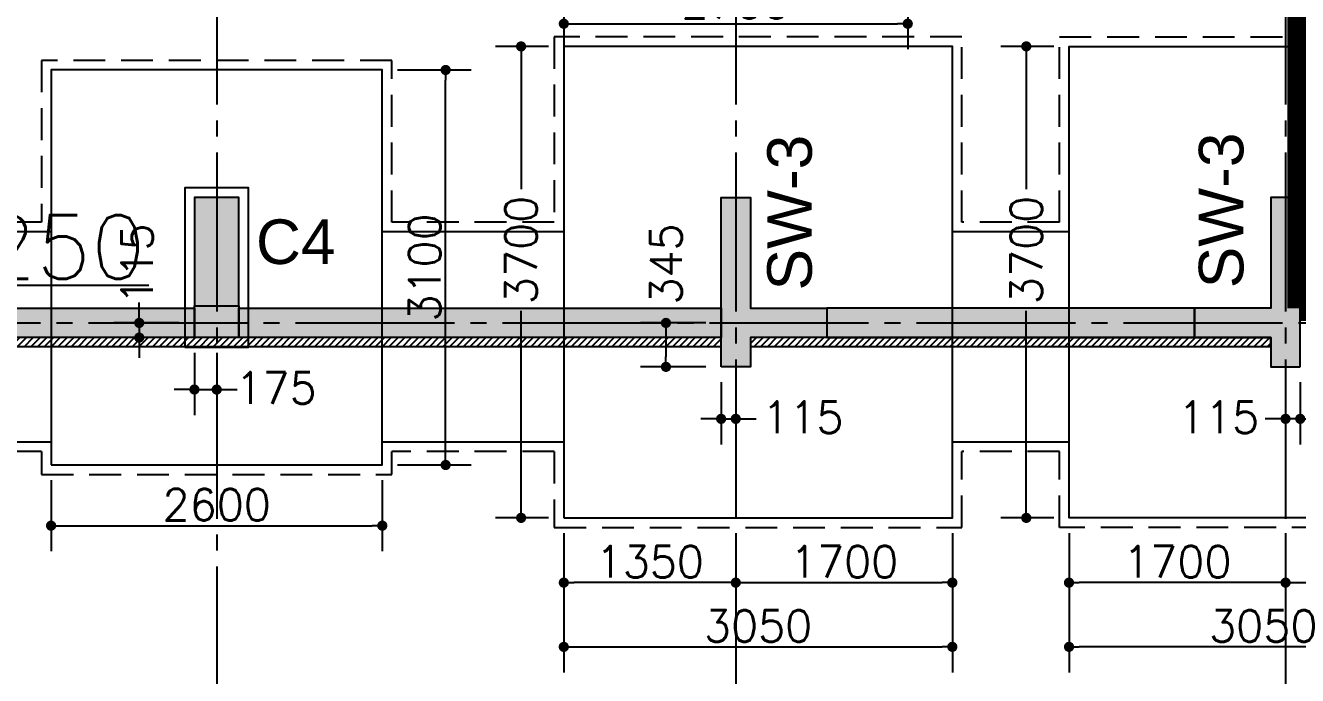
# Model space of a CAD drawing. Extents: x -200722 to 834823, y -494970 to 88783.
# Drawn here: x 284150 to 294137, y 22387 to 27489 of the extents above; entities that cross this region are included whole.
import ezdxf

# ---------------------------------------------------------------- set-up
doc = ezdxf.new("R2010")
doc.units = 0
doc.header["$LTSCALE"] = 100
doc.header["$MEASUREMENT"] = 0
doc.header["$PDMODE"] = 34
for name, pattern in [('ACAD_ISO04W100', [30, 24, -3, 0, -3]), ('CL', [3.25, 2.5, -0.25, 0.25, -0.25]), ('HIDDEN', [0.375, 0.25, -0.125])]:
    doc.linetypes.add(name, pattern=pattern)
doc.layers.get('0').update_dxf_attribs({"linetype": 'CONTINUOUS'})
doc.layers.get('DEFPOINTS').update_dxf_attribs({"linetype": 'CONTINUOUS'})
for name, color, linetype in [('A-Grid', 5, 'ACAD_ISO04W100'), ('BEAM', 4, 'CONTINUOUS'), ('COL. SHED. STEEL.', 6, 'CONTINUOUS'), ('COL_H', 235, 'CONTINUOUS'), ('DIM', 3, 'CONTINUOUS'), ('F_EXEC', 3, 'HIDDEN'), ('F_FTG1', 11, 'CONTINUOUS'), ('RCCWALL', 6, 'CONTINUOUS'), ('TEXT', 2, 'CONTINUOUS')]:
    doc.layers.add(name, color=color, linetype=linetype)
doc.layers.add('HATCH', color=252, linetype='CONTINUOUS', lineweight=30)
doc.styles.add('AR', font='arial.ttf')
doc.styles.add('ROMANS', font='romans.shx')
doc.styles.get("Standard").update_dxf_attribs({"font": 'simplex.shx'})
doc.dimstyles.new('01 S.K', dxfattribs={"dimtxt": 230, "dimasz": 100, "dimexe": 200, "dimexo": 100, "dimgap": 50, "dimtad": 1, "dimdec": 0, "dimzin": 0, "dimdsep": 46, "dimtxsty": 'Standard', "dimblk": 'DOT', "dimcen": 0.09, "dimclrd": 4, "dimclre": 4, "dimclrt": 4, "dimadec": 0, "dimazin": 0, "dimtfac": 1, "dimtdec": 0, "dimtofl": 0, "dimtmove": 0, "dimatfit": 3, "dimfxl": 2, "dimtolj": 1, "dimtzin": 0, "dimarcsym": 1})
doc.dimstyles.new('STANDARD$0', dxfattribs={"dimtxt": 2.5, "dimasz": 2.5, "dimexe": 2, "dimexo": 0.7, "dimgap": 0.9, "dimtad": 1, "dimdec": 0, "dimdsep": 46, "dimtxsty": 'ROMANS', "dimcen": 0.09, "dimclrd": 4, "dimclre": 4, "dimclrt": 3, "dimadec": 0, "dimazin": 0, "dimtfac": 1, "dimtdec": 0, "dimtmove": 0, "dimatfit": 3, "dimfxl": 1, "dimtolj": 1, "dimtzin": 0, "dimarcsym": 0})

# ---------------------------------------------------------------- blocks, each defined once
blk = doc.blocks.new('DOT')
at = {"color": 0, "linetype": 'ByBlock'}
blk.add_line((-0.5, 0), (-1, 0), dxfattribs=at)
at = {"color": 0, "linetype": 'ByBlock', "const_width": 0.5}
blk.add_lwpolyline([(-0.25, 0, 1), (0.25, 0, 1)], format="xyb", close=True, dxfattribs=at)
blk = doc.blocks.new('*D584')
at = {"layer": 'BEAM', "color": 0, "lineweight": -2, "transparency": 16777216}
for p, q in [((288376.6, 27879.4), (288376.6, 27302.3)), ((291076.6, 27879.4), (291076.6, 27302.3)), ((288456.6, 27502.3), (290996.6, 27502.3))]:
    blk.add_line(p, q, dxfattribs=at)
at = {"layer": 'DEFPOINTS', "color": 0, "lineweight": -3, "transparency": 16777216}
for p in [(288376.6, 27999.4, 7446.6), (291076.6, 27999.4, 7446.6), (291076.6, 27502.3)]:
    blk.add_point(p, dxfattribs=at)
at = {"layer": 'BEAM', "color": 0, "lineweight": -2, "transparency": 16777216, "xscale": 80, "yscale": 80, "zscale": 80, "rotation": 180}
blk.add_blockref('DOT', (288376.6, 27502.3), dxfattribs=at)
at = {"layer": 'BEAM', "color": 0, "lineweight": -2, "transparency": 16777216, "xscale": 80, "yscale": 80, "zscale": 80}
blk.add_blockref('DOT', (291076.6, 27502.3), dxfattribs=at)
at = {"layer": 'BEAM', "color": 0, "transparency": 16777216, "insert": (289726.6, 27666.3), "char_height": 248, "attachment_point": 5}
blk.add_mtext('\\A1;2700', dxfattribs=at)
blk = doc.blocks.new('_DOT')
at = {"color": 0, "linetype": 'ByBlock'}
blk.add_line((-0.5, 0), (-1, 0), dxfattribs=at)
at = {"color": 0, "linetype": 'ByBlock', "const_width": 0.5}
blk.add_lwpolyline([(-0.25, 0, 1), (0.25, 0, 1)], format="xyb", close=True, dxfattribs=at)
blk = doc.blocks.new('*D633')
at = {"layer": 'BEAM', "color": 0, "lineweight": -2, "transparency": 16777216}
for p, q in [((288376.6, 23504.4), (288376.6, 22916.1)), ((289726.6, 23504.4), (289726.6, 22916.1)), ((289646.6, 23116.1), (288456.6, 23116.1))]:
    blk.add_line(p, q, dxfattribs=at)
at = {"layer": 'DEFPOINTS', "color": 0, "lineweight": -3, "transparency": 16777216}
for p in [(288376.6, 23624.4, 7446.6), (289726.6, 23624.4, 7446.6), (288376.6, 23116.1)]:
    blk.add_point(p, dxfattribs=at)
at = {"layer": 'BEAM', "color": 0, "lineweight": -2, "transparency": 16777216, "xscale": 80, "yscale": 80, "zscale": 80, "rotation": 180}
blk.add_blockref('DOT', (288376.6, 23116.1), dxfattribs=at)
at = {"layer": 'BEAM', "color": 0, "lineweight": -2, "transparency": 16777216, "xscale": 80, "yscale": 80, "zscale": 80}
blk.add_blockref('DOT', (289726.6, 23116.1), dxfattribs=at)
at = {"layer": 'BEAM', "color": 0, "transparency": 16777216, "insert": (289051.6, 23280.1), "char_height": 248, "attachment_point": 5}
blk.add_mtext('\\A1;1350', dxfattribs=at)
blk = doc.blocks.new('*D618')
at = {"layer": 'BEAM', "color": 0, "lineweight": -2, "transparency": 16777216}
for p, q in [((289726.6, 23504.4), (289726.6, 22916.1)), ((291426.6, 23504.4), (291426.6, 22916.1)), ((289806.6, 23116.1), (291346.6, 23116.1))]:
    blk.add_line(p, q, dxfattribs=at)
at = {"layer": 'DEFPOINTS', "color": 0, "lineweight": -3, "transparency": 16777216}
for p in [(289726.6, 23624.4, 7446.6), (291426.6, 23624.4, 7446.6), (291426.6, 23116.1)]:
    blk.add_point(p, dxfattribs=at)
at = {"layer": 'BEAM', "color": 0, "lineweight": -2, "transparency": 16777216, "xscale": 80, "yscale": 80, "zscale": 80, "rotation": 180}
blk.add_blockref('DOT', (289726.6, 23116.1), dxfattribs=at)
at = {"layer": 'BEAM', "color": 0, "lineweight": -2, "transparency": 16777216, "xscale": 80, "yscale": 80, "zscale": 80}
blk.add_blockref('DOT', (291426.6, 23116.1), dxfattribs=at)
at = {"layer": 'BEAM', "color": 0, "transparency": 16777216, "insert": (290576.6, 23280.1), "char_height": 248, "attachment_point": 5}
blk.add_mtext('\\A1;1700', dxfattribs=at)
blk = doc.blocks.new('*D619')
at = {"layer": 'BEAM', "color": 0, "lineweight": -2, "transparency": 16777216}
for p, q in [((288376.6, 23504.4), (288376.6, 22412.1)), ((291426.6, 23504.4), (291426.6, 22412.1)), ((288456.6, 22612.1), (291346.6, 22612.1))]:
    blk.add_line(p, q, dxfattribs=at)
at = {"layer": 'DEFPOINTS', "color": 0, "lineweight": -3, "transparency": 16777216}
for p in [(288376.6, 23624.4, 7446.6), (291426.6, 23624.4, 7446.6), (291426.6, 22612.1)]:
    blk.add_point(p, dxfattribs=at)
at = {"layer": 'BEAM', "color": 0, "lineweight": -2, "transparency": 16777216, "xscale": 80, "yscale": 80, "zscale": 80, "rotation": 180}
blk.add_blockref('DOT', (288376.6, 22612.1), dxfattribs=at)
at = {"layer": 'BEAM', "color": 0, "lineweight": -2, "transparency": 16777216, "xscale": 80, "yscale": 80, "zscale": 80}
blk.add_blockref('DOT', (291426.6, 22612.1), dxfattribs=at)
at = {"layer": 'BEAM', "color": 0, "transparency": 16777216, "insert": (289901.6, 22776.1), "char_height": 248, "attachment_point": 5}
blk.add_mtext('\\A1;3050', dxfattribs=at)
blk = doc.blocks.new('*D620')
at = {"layer": 'BEAM', "color": 0, "lineweight": -2, "transparency": 16777216}
for p, q in [((288256.6, 27324.4), (287841.2, 27324.4)), ((288041.2, 27244.4), (288041.2, 26204)), ((288041.2, 23704.4), (288041.2, 25250.1)), ((288256.6, 23624.4), (287841.2, 23624.4))]:
    blk.add_line(p, q, dxfattribs=at)
at = {"layer": 'DEFPOINTS', "color": 0, "lineweight": -3, "transparency": 16777216}
for p in [(288041.2, 27324.4), (288376.6, 27324.4), (288376.6, 23624.4, 7446.6)]:
    blk.add_point(p, dxfattribs=at)
at = {"layer": 'BEAM', "color": 0, "lineweight": -2, "transparency": 16777216, "xscale": 80, "yscale": 80, "zscale": 80}
for p, rotation in [((288041.2, 27324.4), 90), ((288041.2, 23624.4), 270)]:
    blk.add_blockref('DOT', p, dxfattribs=dict(at, rotation=rotation))
at = {"layer": 'BEAM', "color": 0, "transparency": 16777216, "insert": (288041.2, 25727.1), "char_height": 248, "attachment_point": 5, "rotation": 90}
blk.add_mtext('\\A1;3700', dxfattribs=at)
blk = doc.blocks.new('*D621')
at = {"layer": 'BEAM', "color": 0, "lineweight": -2, "transparency": 16777216}
for p, q in [((292342.6, 23504.4), (292342.6, 22916.1)), ((294042.6, 23504.4), (294042.6, 22916.1)), ((293962.6, 23116.1), (292422.6, 23116.1))]:
    blk.add_line(p, q, dxfattribs=at)
at = {"layer": 'DEFPOINTS', "color": 0, "lineweight": -3, "transparency": 16777216}
for p in [(292342.6, 23624.4, 7446.6), (294042.6, 23624.4, 7446.6), (292342.6, 23116.1)]:
    blk.add_point(p, dxfattribs=at)
at = {"layer": 'BEAM', "color": 0, "lineweight": -2, "transparency": 16777216, "xscale": 80, "yscale": 80, "zscale": 80, "rotation": 180}
blk.add_blockref('DOT', (292342.6, 23116.1), dxfattribs=at)
at = {"layer": 'BEAM', "color": 0, "lineweight": -2, "transparency": 16777216, "xscale": 80, "yscale": 80, "zscale": 80}
blk.add_blockref('DOT', (294042.6, 23116.1), dxfattribs=at)
at = {"layer": 'BEAM', "color": 0, "transparency": 16777216, "insert": (293192.6, 23280.1), "char_height": 248, "attachment_point": 5}
blk.add_mtext('\\A1;1700', dxfattribs=at)
blk = doc.blocks.new('*D622')
at = {"layer": 'BEAM', "color": 0, "lineweight": -2, "transparency": 16777216}
for p, q in [((294042.6, 23504.4), (294042.6, 22916.1)), ((295392.6, 23504.4), (295392.6, 22916.1)), ((294122.6, 23116.1), (295312.6, 23116.1))]:
    blk.add_line(p, q, dxfattribs=at)
at = {"layer": 'DEFPOINTS', "color": 0, "lineweight": -3, "transparency": 16777216}
for p in [(294042.6, 23624.4, 7446.6), (295392.6, 23624.4, 7446.6), (295392.6, 23116.1)]:
    blk.add_point(p, dxfattribs=at)
at = {"layer": 'BEAM', "color": 0, "lineweight": -2, "transparency": 16777216, "xscale": 80, "yscale": 80, "zscale": 80, "rotation": 180}
blk.add_blockref('DOT', (294042.6, 23116.1), dxfattribs=at)
at = {"layer": 'BEAM', "color": 0, "lineweight": -2, "transparency": 16777216, "xscale": 80, "yscale": 80, "zscale": 80}
blk.add_blockref('DOT', (295392.6, 23116.1), dxfattribs=at)
at = {"layer": 'BEAM', "color": 0, "transparency": 16777216, "insert": (294717.6, 23280.1), "char_height": 248, "attachment_point": 5}
blk.add_mtext('\\A1;1350', dxfattribs=at)
blk = doc.blocks.new('*D623')
at = {"layer": 'BEAM', "color": 0, "lineweight": -2, "transparency": 16777216}
for p, q in [((292342.6, 23504.4), (292342.6, 22412.1)), ((295392.6, 23504.4), (295392.6, 22412.1)), ((295312.6, 22612.1), (292422.6, 22612.1))]:
    blk.add_line(p, q, dxfattribs=at)
at = {"layer": 'DEFPOINTS', "color": 0, "lineweight": -3, "transparency": 16777216}
for p in [(292342.6, 23624.4, 7446.6), (295392.6, 23624.4, 7446.6), (292342.6, 22612.1)]:
    blk.add_point(p, dxfattribs=at)
at = {"layer": 'BEAM', "color": 0, "lineweight": -2, "transparency": 16777216, "xscale": 80, "yscale": 80, "zscale": 80, "rotation": 180}
blk.add_blockref('DOT', (292342.6, 22612.1), dxfattribs=at)
at = {"layer": 'BEAM', "color": 0, "lineweight": -2, "transparency": 16777216, "xscale": 80, "yscale": 80, "zscale": 80}
blk.add_blockref('DOT', (295392.6, 22612.1), dxfattribs=at)
at = {"layer": 'BEAM', "color": 0, "transparency": 16777216, "insert": (293867.6, 22776.1), "char_height": 248, "attachment_point": 5}
blk.add_mtext('\\A1;3050', dxfattribs=at)
blk = doc.blocks.new('*D624')
at = {"layer": 'BEAM', "color": 0, "lineweight": -2, "transparency": 16777216}
for p, q in [((292222.6, 27324.4), (291807.2, 27324.4)), ((292007.2, 27244.4), (292007.2, 26204)), ((292007.2, 23704.4), (292007.2, 25250.1)), ((292222.6, 23624.4), (291807.2, 23624.4))]:
    blk.add_line(p, q, dxfattribs=at)
at = {"layer": 'DEFPOINTS', "color": 0, "lineweight": -3, "transparency": 16777216}
for p in [(292007.2, 27324.4), (292342.6, 27324.4), (292342.6, 23624.4, 7446.6)]:
    blk.add_point(p, dxfattribs=at)
at = {"layer": 'BEAM', "color": 0, "lineweight": -2, "transparency": 16777216, "xscale": 80, "yscale": 80, "zscale": 80}
for p, rotation in [((292007.2, 27324.4), 90), ((292007.2, 23624.4), 270)]:
    blk.add_blockref('DOT', p, dxfattribs=dict(at, rotation=rotation))
at = {"layer": 'BEAM', "color": 0, "transparency": 16777216, "insert": (292007.2, 25727.1), "char_height": 248, "attachment_point": 5, "rotation": 90}
blk.add_mtext('\\A1;3700', dxfattribs=at)
blk = doc.blocks.new('*D670')
at = {"layer": 'BEAM', "color": 0, "lineweight": -2, "transparency": 16777216}
for p, q in [((284351.6, 23919.4), (284351.6, 23363.2)), ((286951.6, 23919.4), (286951.6, 23363.2)), ((284431.6, 23563.2), (286871.6, 23563.2))]:
    blk.add_line(p, q, dxfattribs=at)
at = {"layer": 'DEFPOINTS', "color": 0, "lineweight": -3, "transparency": 16777216}
for p in [(284351.6, 24039.4, 7446.6), (286951.6, 24039.4, 7446.6), (286951.6, 23563.2)]:
    blk.add_point(p, dxfattribs=at)
at = {"layer": 'BEAM', "color": 0, "lineweight": -2, "transparency": 16777216, "xscale": 80, "yscale": 80, "zscale": 80, "rotation": 180}
blk.add_blockref('DOT', (284351.6, 23563.2), dxfattribs=at)
at = {"layer": 'BEAM', "color": 0, "lineweight": -2, "transparency": 16777216, "xscale": 80, "yscale": 80, "zscale": 80}
blk.add_blockref('DOT', (286951.6, 23563.2), dxfattribs=at)
at = {"layer": 'BEAM', "color": 0, "transparency": 16777216, "insert": (285651.6, 23727.2), "char_height": 248, "attachment_point": 5}
blk.add_mtext('\\A1;2600', dxfattribs=at)
blk = doc.blocks.new('*D671')
at = {"layer": 'BEAM', "color": 0, "lineweight": -2, "transparency": 16777216}
for p, q in [((287071.6, 27139.4), (287648.8, 27139.4)), ((287448.8, 24119.4), (287448.8, 27059.4)), ((287071.6, 24039.4), (287648.8, 24039.4))]:
    blk.add_line(p, q, dxfattribs=at)
at = {"layer": 'DEFPOINTS', "color": 0, "lineweight": -3, "transparency": 16777216}
for p in [(286951.6, 27139.4, 7446.6), (287448.8, 27139.4), (286951.6, 24039.4, 7446.6)]:
    blk.add_point(p, dxfattribs=at)
at = {"layer": 'BEAM', "color": 0, "lineweight": -2, "transparency": 16777216, "xscale": 80, "yscale": 80, "zscale": 80}
for p, rotation in [((287448.8, 27139.4), 90), ((287448.8, 24039.4), 270)]:
    blk.add_blockref('DOT', p, dxfattribs=dict(at, rotation=rotation))
at = {"layer": 'BEAM', "color": 0, "transparency": 16777216, "insert": (287284.8, 25589.4), "char_height": 248, "attachment_point": 5, "rotation": 90}
blk.add_mtext('\\A1;3100', dxfattribs=at)
blk = doc.blocks.new('*D672')
at = {"layer": 'BEAM', "color": 0, "lineweight": -2, "transparency": 16777216}
for p, q in [((285043.6, 25234.4), (285043.6, 25314.4)), ((285356.6, 25154.4), (284843.6, 25154.4)), ((285043.6, 25154.4), (285043.6, 25039.4)), ((285356.6, 25039.4), (284843.6, 25039.4)), ((285043.6, 24959.4), (285043.6, 24879.4))]:
    blk.add_line(p, q, dxfattribs=at)
at = {"layer": 'DEFPOINTS', "color": 0, "lineweight": -3, "transparency": 16777216}
for p in [(285476.6, 25154.4, 7446.6), (285043.6, 25039.4), (285476.6, 25039.4, 7446.6)]:
    blk.add_point(p, dxfattribs=at)
at = {"layer": 'BEAM', "color": 0, "lineweight": -2, "transparency": 16777216, "xscale": 80, "yscale": 80, "zscale": 80}
for p, rotation in [((285043.6, 25154.4), 270), ((285043.6, 25039.4), 90)]:
    blk.add_blockref('DOT', p, dxfattribs=dict(at, rotation=rotation))
at = {"layer": 'BEAM', "color": 0, "transparency": 16777216, "insert": (285027.1, 25616.5), "char_height": 248, "attachment_point": 5, "rotation": 90}
blk.add_mtext('\\A1;115', dxfattribs=at)
blk = doc.blocks.new('*D673')
at = {"layer": 'BEAM', "color": 0, "lineweight": -2, "transparency": 16777216}
for p, q in [((285476.6, 24919.4), (285476.6, 24431.4)), ((285651.6, 24919.4), (285651.6, 24431.4)), ((285396.6, 24631.4), (285316.6, 24631.4)), ((285476.6, 24631.4), (285651.6, 24631.4)), ((285731.6, 24631.4), (285811.6, 24631.4))]:
    blk.add_line(p, q, dxfattribs=at)
at = {"layer": 'DEFPOINTS', "color": 0, "lineweight": -3, "transparency": 16777216}
for p in [(285476.6, 25039.4, 7446.6), (285651.6, 25039.4, 7446.6), (285651.6, 24631.4)]:
    blk.add_point(p, dxfattribs=at)
at = {"layer": 'BEAM', "color": 0, "lineweight": -2, "transparency": 16777216, "xscale": 80, "yscale": 80, "zscale": 80}
blk.add_blockref('DOT', (285476.6, 24631.4), dxfattribs=at)
at = {"layer": 'BEAM', "color": 0, "lineweight": -2, "transparency": 16777216, "xscale": 80, "yscale": 80, "zscale": 80, "rotation": 180}
blk.add_blockref('DOT', (285651.6, 24631.4), dxfattribs=at)
at = {"layer": 'BEAM', "color": 0, "transparency": 16777216, "insert": (286117.8, 24644.3), "char_height": 248, "attachment_point": 5}
blk.add_mtext('\\A1;175', dxfattribs=at)
blk = doc.blocks.new('*D793')
at = {"layer": 'BEAM', "color": 0, "lineweight": -2, "transparency": 16777216}
for p, q in [((289491.6, 25154.4), (288978.6, 25154.4)), ((289178.6, 25074.4), (289178.6, 24889.4)), ((289491.6, 24809.4), (288978.6, 24809.4))]:
    blk.add_line(p, q, dxfattribs=at)
at = {"layer": 'DEFPOINTS', "color": 0, "lineweight": -3, "transparency": 16777216}
for p in [(289611.6, 25154.4, 7446.6), (289178.6, 24809.4), (289611.6, 24809.4, 7446.6)]:
    blk.add_point(p, dxfattribs=at)
at = {"layer": 'BEAM', "color": 0, "lineweight": -2, "transparency": 16777216, "xscale": 80, "yscale": 80, "zscale": 80}
for p, rotation in [((289178.6, 25154.4), 90), ((289178.6, 24809.4), 270)]:
    blk.add_blockref('DOT', p, dxfattribs=dict(at, rotation=rotation))
at = {"layer": 'BEAM', "color": 0, "transparency": 16777216, "insert": (289178.6, 25616.5), "char_height": 248, "attachment_point": 5, "rotation": 90}
blk.add_mtext('\\A1;345', dxfattribs=at)
blk = doc.blocks.new('*D794')
at = {"layer": 'BEAM', "color": 0, "lineweight": -2, "transparency": 16777216}
for p, q in [((289611.6, 24689.4), (289611.6, 24201.4)), ((289726.6, 24689.4), (289726.6, 24201.4)), ((289531.6, 24401.4), (289451.6, 24401.4)), ((289611.6, 24401.4), (289726.6, 24401.4)), ((289806.6, 24401.4), (289886.6, 24401.4))]:
    blk.add_line(p, q, dxfattribs=at)
at = {"layer": 'DEFPOINTS', "color": 0, "lineweight": -3, "transparency": 16777216}
for p in [(289611.6, 24809.4, 7446.6), (289726.6, 24809.4, 14893.2), (289726.6, 24401.4)]:
    blk.add_point(p, dxfattribs=at)
at = {"layer": 'BEAM', "color": 0, "lineweight": -2, "transparency": 16777216, "xscale": 80, "yscale": 80, "zscale": 80}
blk.add_blockref('DOT', (289611.6, 24401.4), dxfattribs=at)
at = {"layer": 'BEAM', "color": 0, "lineweight": -2, "transparency": 16777216, "xscale": 80, "yscale": 80, "zscale": 80, "rotation": 180}
blk.add_blockref('DOT', (289726.6, 24401.4), dxfattribs=at)
at = {"layer": 'BEAM', "color": 0, "transparency": 16777216, "insert": (290252.8, 24414.3), "char_height": 248, "attachment_point": 5}
blk.add_mtext('\\A1;115', dxfattribs=at)
blk = doc.blocks.new('*D796')
at = {"layer": 'BEAM', "color": 0, "lineweight": -2, "transparency": 16777216}
for p, q in [((294042.6, 24689.4), (294042.6, 24201.4)), ((294157.6, 24689.4), (294157.6, 24201.4)), ((293962.6, 24401.4), (293882.6, 24401.4)), ((294157.6, 24401.4), (294042.6, 24401.4)), ((294237.6, 24401.4), (294317.6, 24401.4))]:
    blk.add_line(p, q, dxfattribs=at)
at = {"layer": 'DEFPOINTS', "color": 0, "lineweight": -3, "transparency": 16777216}
for p in [(294042.6, 24809.4, 14893.2), (294157.6, 24809.4, 7446.6), (294042.6, 24401.4)]:
    blk.add_point(p, dxfattribs=at)
at = {"layer": 'BEAM', "color": 0, "lineweight": -2, "transparency": 16777216, "xscale": 80, "yscale": 80, "zscale": 80}
blk.add_blockref('DOT', (294042.6, 24401.4), dxfattribs=at)
at = {"layer": 'BEAM', "color": 0, "lineweight": -2, "transparency": 16777216, "xscale": 80, "yscale": 80, "zscale": 80, "rotation": 180}
blk.add_blockref('DOT', (294157.6, 24401.4), dxfattribs=at)
at = {"layer": 'BEAM', "color": 0, "transparency": 16777216, "insert": (293516.5, 24414.3), "char_height": 248, "attachment_point": 5}
blk.add_mtext('\\A1;115', dxfattribs=at)
blk = doc.blocks.new('*D2966')
at = {"color": 4, "lineweight": -2, "ltscale": 0.4, "transparency": 16777216}
for p, q in [((282002.6, 25389.4), (282002.6, 25650.4)), ((283252.6, 25389.4), (283252.6, 25650.4)), ((282102.6, 25450.4), (283152.6, 25450.4)), ((283252.6, 25450.4), (285119.3, 25450.4))]:
    blk.add_line(p, q, dxfattribs=at)
at = {"layer": 'DEFPOINTS', "color": 0, "lineweight": -3, "ltscale": 0.4, "transparency": 16777216}
for p in [(283252.6, 25450.4), (282002.6, 25289.4), (283252.6, 25289.4)]:
    blk.add_point(p, dxfattribs=at)
at = {"color": 4, "lineweight": -2, "ltscale": 0.4, "transparency": 16777216, "xscale": 100, "yscale": 100, "zscale": 100, "rotation": 180}
blk.add_blockref('_DOT', (282002.6, 25450.4), dxfattribs=at)
at = {"color": 4, "lineweight": -2, "ltscale": 0.4, "transparency": 16777216, "xscale": 100, "yscale": 100, "zscale": 100}
blk.add_blockref('_DOT', (283252.6, 25450.4), dxfattribs=at)
at = {"color": 4, "lineweight": -3, "ltscale": 0.4, "transparency": 16777216, "insert": (284236, 25750.4), "char_height": 500, "attachment_point": 5}
blk.add_mtext('\\A1;1250', dxfattribs=at)

msp = doc.modelspace()

# ---------------------------------------------------------------- hatches: boundary and pattern name
at = {"layer": 'COL_H', "ltscale": 0.4, "true_color": 0x000000}
for points in [[(285476.6, 25289.4), (285826.6, 25289.4), (285826.6, 26139.4), (285476.6, 26139.4)], [(289611.6, 24809.4), (289611.6, 26139.4), (289841.6, 26139.4), (289841.6, 25269.4), (290441.6, 25269.4), (290441.6, 25039.4), (289841.6, 25039.4), (289841.6, 24809.4)], [(294157.6, 24809.4), (294157.6, 26139.4), (293927.6, 26139.4), (293927.6, 25269.4), (293327.6, 25269.4), (293327.6, 25039.4), (293927.6, 25039.4), (293927.6, 24809.4)], [(285476.6, 25289.4), (285476.6, 25039.4), (285826.6, 25039.4), (285826.6, 25289.4)]]:
    msp.add_hatch(color=18, dxfattribs=at).paths.add_polyline_path(points)
at = {"layer": 'DIM', "ltscale": 0.4, "true_color": 0x000000}
h = msp.add_hatch(dxfattribs=at)
h.set_pattern_fill('ANSI31', color=18, scale=300, style=0)
h.paths.add_polyline_path([(276973.6, 24969.4), (289611.6, 24969.4), (289611.6, 25039.4), (276973.6, 25039.4)])
h = msp.add_hatch(dxfattribs=at)
h.set_pattern_fill('ANSI31', color=18, scale=300, style=0)
h.set_pattern_definition([(45, (-10146, 565), (-26.5165043, 26.5165043), [])])
h.paths.add_polyline_path([(293927.6, 25039.4), (289841.6, 25039.4), (289841.6, 24969.4), (293927.6, 24969.4)])
at = {"layer": 'HATCH', "lineweight": -3, "ltscale": 0.4, "true_color": 0x000000}
for points in [[(282002.6, 25269.4), (285476.6, 25269.4), (285476.6, 25039.4), (282002.6, 25039.4)], [(285826.6, 25269.4), (289611.6, 25269.4), (289611.6, 25039.4), (285826.6, 25039.4)], [(290441.6, 25039.4), (293327.6, 25039.4), (293327.6, 25269.4), (290441.6, 25269.4)]]:
    msp.add_hatch(color=18, dxfattribs=at).paths.add_polyline_path(points)

# ---------------------------------------------------------------- linework, layer by layer
at = {"color": 1, "lineweight": -3, "ltscale": 0.4, "const_width": 200, "elevation": 7446.6}
for points in [[(294157.6, 25269.4), (294157.6, 50974.9)], [(308407.6, 26139.4), (308177.6, 26139.4), (308177.6, 25269.4), (304857.6, 25269.4), (304857.6, 28034.4), (302347.6, 28034.4), (302347.6, 24704.4), (299987.6, 24704.4), (299987.6, 28034.4), (297477.6, 28034.4), (297477.6, 25269.4), (294157.6, 25269.4)]]:
    msp.add_lwpolyline(points, dxfattribs=at)
at = {"layer": 'A-Grid', "color": 8, "linetype": 'CL', "ltscale": 5}
msp.add_line((224519.6, 25154.4, 7446.6), (327010.7, 25154.4, 7446.6), dxfattribs=at)
at = {"layer": 'A-Grid', "color": 8, "linetype": 'CL', "ltscale": 5, "elevation": 7446.6}
for points in [[(285651.6, 62242.9), (285651.6, -9708.8)], [(289726.6, 62242.9), (289726.6, -9708.8)], [(294042.6, 62242.9), (294042.6, -9708.8)]]:
    msp.add_lwpolyline(points, dxfattribs=at)
at = {"layer": 'COL. SHED. STEEL.', "color": 18, "ltscale": 500, "true_color": 0x000000, "elevation": 7446.6}
for points in [[(285476.6, 25289.4), (285826.6, 25289.4), (285826.6, 26139.4), (285476.6, 26139.4), (285476.6, 25289.4)], [(289611.6, 24809.4), (289611.6, 26139.4), (289841.6, 26139.4), (289841.6, 25269.4), (290441.6, 25269.4), (290441.6, 25039.4), (289841.6, 25039.4), (289841.6, 24809.4), (289611.6, 24809.4)], [(294157.6, 24809.4), (294157.6, 26139.4), (293927.6, 26139.4), (293927.6, 25269.4), (293327.6, 25269.4), (293327.6, 25039.4), (293927.6, 25039.4), (293927.6, 24809.4), (294157.6, 24809.4)]]:
    msp.add_lwpolyline(points, dxfattribs=at)
msp.add_lwpolyline([(285476.6, 25289.4), (285826.6, 25289.4), (285826.6, 25039.4), (285476.6, 25039.4)], close=True, dxfattribs=at)
at = {"layer": 'F_EXEC', "color": 18, "ltscale": 10, "true_color": 0x000000}
for p, q in [((284276.6, 25944.4, 7446.6), (283327.6, 25944.4, 7446.6)), ((288301.6, 25944.4, 7446.6), (287026.6, 25944.4, 7446.6)), ((292267.6, 25944.4, 7446.6), (291501.6, 25944.4, 7446.6))]:
    msp.add_line(p, q, dxfattribs=at)
at = {"layer": 'F_EXEC', "color": 18, "ltscale": 10, "true_color": 0x000000, "elevation": 7446.6}
for points in [[(291501.6, 25944.4), (291501.6, 27399.4), (288301.6, 27399.4), (288301.6, 25944.4)], [(292267.6, 25944.4), (292267.6, 27399.4), (295467.6, 27399.4), (295467.6, 25944.4)], [(287026.6, 25944.4), (287026.6, 27214.4), (284276.6, 27214.4), (284276.6, 25944.4)], [(284276.6, 24144.4), (277818.6, 24144.4)], [(284276.6, 24144.4), (284276.6, 23964.4), (287026.6, 23964.4), (287026.6, 24144.4)], [(288301.6, 24144.4), (287026.6, 24144.4)], [(288301.6, 24144.4), (288301.6, 23549.4), (291501.6, 23549.4), (291501.6, 24144.4)], [(292267.6, 24144.4), (291501.6, 24144.4)], [(295467.6, 24144.4), (295467.6, 23549.4), (292267.6, 23549.4), (292267.6, 24144.4)]]:
    msp.add_lwpolyline(points, dxfattribs=at)
at = {"layer": 'F_FTG1', "color": 18, "ltscale": 0.4, "true_color": 0x000000}
for p, q in [((284351.6, 25869.4, 7446.6), (283252.6, 25869.4, 7446.6)), ((288376.6, 25869.4, 7446.6), (286951.6, 25869.4, 7446.6)), ((292342.6, 25869.4, 7446.6), (291426.6, 25869.4, 7446.6)), ((284351.6, 24219.4, 7446.6), (275423.6, 24219.4, 7446.6))]:
    msp.add_line(p, q, dxfattribs=at)
at = {"layer": 'F_FTG1', "color": 18, "ltscale": 0.4, "true_color": 0x000000, "elevation": 7446.6}
for points in [[(288376.6, 23624.4), (291426.6, 23624.4), (291426.6, 27324.4), (288376.6, 27324.4)], [(295392.6, 23624.4), (292342.6, 23624.4), (292342.6, 27324.4), (295392.6, 27324.4)], [(284351.6, 24039.4), (286951.6, 24039.4), (286951.6, 27139.4), (284351.6, 27139.4)], [(285401.6, 24964.4), (285901.6, 24964.4), (285901.6, 26214.4), (285401.6, 26214.4)]]:
    msp.add_lwpolyline(points, close=True, dxfattribs=at)
for points in [[(288376.6, 24219.4), (286951.6, 24219.4)], [(292342.6, 24219.4), (291426.6, 24219.4)]]:
    msp.add_lwpolyline(points, dxfattribs=at)
at = {"layer": 'RCCWALL', "color": 42, "ltscale": 0.4, "elevation": 7446.6}
for points in [[(282002.6, 25269.4), (285476.6, 25269.4), (285476.6, 25039.4), (282002.6, 25039.4)], [(285826.6, 25269.4), (289611.6, 25269.4), (289611.6, 25039.4), (285826.6, 25039.4)], [(290441.6, 25039.4), (293327.6, 25039.4), (293327.6, 25269.4), (290441.6, 25269.4)]]:
    msp.add_lwpolyline(points, close=True, dxfattribs=at)
at = {"layer": 'RCCWALL', "color": 1, "ltscale": 0.4, "elevation": 7446.6}
for points in [[(276973.6, 24969.4), (289611.6, 24969.4), (289611.6, 25039.4), (276973.6, 25039.4)], [(293927.6, 25039.4), (289841.6, 25039.4), (289841.6, 24969.4), (293927.6, 24969.4)]]:
    msp.add_lwpolyline(points, close=True, dxfattribs=at)

# ---------------------------------------------------------------- texts
at = {"layer": 'TEXT', "color": 18, "true_color": 0x000000, "style": 'AR'}
for p in [(290323.5, 25409), (293711.3, 25426.3)]:
    msp.add_text('SW-3', height=350, rotation=90, dxfattribs=at).set_placement(p)
msp.add_text('C4', height=350, dxfattribs=at).set_placement((285959.9, 25616.6, 3998.7))

# ---------------------------------------------------------------- dimensions: what is measured, and where the dimension line sits
at = {"color": 5, "lineweight": -3, "ltscale": 0.4}
dim = msp.add_linear_dim(base=(283252.6, 25450.4), p1=(282002.6, 25289.4, 7446.6), p2=(283252.6, 25289.4, 7446.6), dimstyle='01 S.K', override={"dimtxt": 500, "dimfxl": 100, "dimfxlon": 1}, dxfattribs=at)
dim.commit()
dim.dimension.update_dxf_attribs({"geometry": '*D2966', "text_midpoint": (284236, 25750.4)})
at = {"layer": 'BEAM', "color": 18, "true_color": 0x000000}
for base, p1, p2, picture, middle in [((291076.6, 27502.3), (288376.6, 27999.4, 7446.6), (291076.6, 27999.4, 7446.6), '*D584', (289726.6, 27666.3)), ((286951.6, 23563.2), (284351.6, 24039.4, 7446.6), (286951.6, 24039.4, 7446.6), '*D670', (285651.6, 23727.2)), ((288376.6, 23116.1), (289726.6, 23624.4, 7446.6), (288376.6, 23624.4, 7446.6), '*D633', (289051.6, 23280.1)), ((291426.6, 22612.1), (288376.6, 23624.4, 7446.6), (291426.6, 23624.4, 7446.6), '*D619', (289901.6, 22776.1)), ((291426.6, 23116.1), (289726.6, 23624.4, 7446.6), (291426.6, 23624.4, 7446.6), '*D618', (290576.6, 23280.1)), ((292342.6, 23116.1), (294042.6, 23624.4, 7446.6), (292342.6, 23624.4, 7446.6), '*D621', (293192.6, 23280.1)), ((292342.6, 22612.1), (295392.6, 23624.4, 7446.6), (292342.6, 23624.4, 7446.6), '*D623', (293867.6, 22776.1)), ((295392.6, 23116.1), (294042.6, 23624.4, 7446.6), (295392.6, 23624.4, 7446.6), '*D622', (294717.6, 23280.1))]:
    dim = msp.add_linear_dim(base=base, p1=p1, p2=p2, dimstyle='STANDARD$0', override={"dimscale": 8, "dimtxt": 31, "dimasz": 10, "dimexe": 25, "dimexo": 15, "dimgap": 5, "dimzin": 3, "dimtxsty": 'Standard', "dimblk": 'DOT', "dimcen": 3, "dimdle": 1, "dimclrd": 0, "dimclre": 0, "dimclrt": 0, "dimtmove": 2, "dimldrblk": 'DOT', "dimtzin": 3}, dxfattribs=at)
    dim.commit()
    dim.dimension.update_dxf_attribs({"geometry": picture, "text_midpoint": middle})
for base, p1, p2, angle, picture, middle in [((288041.2, 27324.4), (288376.6, 23624.4, 7446.6), (288376.6, 27324.4), 90, '*D620', (288041.2, 25727.1)), ((292007.2, 27324.4, 7446.6), (292342.6, 23624.4, 14893.2), (292342.6, 27324.4, 7446.6), 90, '*D624', (292007.2, 25727.1, 7446.6)), ((285043.6, 25039.4), (285476.6, 25154.4, 7446.6), (285476.6, 25039.4, 7446.6), 90, '*D672', (285027.1, 25616.5)), ((289178.6, 24809.4), (289611.6, 25154.4, 7446.6), (289611.6, 24809.4, 7446.6), 90, '*D793', (289178.6, 25616.5)), ((294042.6, 24401.4, -7446.6), (294157.6, 24809.4), (294042.6, 24809.4, 7446.6), 180, '*D796', (293516.5, 24414.3, -7446.6))]:
    dim = msp.add_linear_dim(base=base, p1=p1, p2=p2, angle=angle, dimstyle='STANDARD$0', override={"dimscale": 8, "dimtxt": 31, "dimasz": 10, "dimexe": 25, "dimexo": 15, "dimgap": 5, "dimzin": 3, "dimtxsty": 'Standard', "dimblk": 'DOT', "dimcen": 3, "dimdle": 1, "dimclrd": 0, "dimclre": 0, "dimclrt": 0, "dimtmove": 2, "dimldrblk": 'DOT', "dimtzin": 3}, dxfattribs=at)
    dim.commit()
    dim.dimension.update_dxf_attribs({"geometry": picture, "text_midpoint": middle, "dimtype": 160})
dim = msp.add_linear_dim(base=(287448.8, 27139.4), p1=(286951.6, 24039.4, 7446.6), p2=(286951.6, 27139.4, 7446.6), angle=90, dimstyle='STANDARD$0', override={"dimscale": 8, "dimtxt": 31, "dimasz": 10, "dimexe": 25, "dimexo": 15, "dimgap": 5, "dimzin": 3, "dimtxsty": 'Standard', "dimblk": 'DOT', "dimcen": 3, "dimdle": 1, "dimclrd": 0, "dimclre": 0, "dimclrt": 0, "dimtmove": 2, "dimldrblk": 'DOT', "dimtzin": 3}, dxfattribs=at)
dim.commit()
dim.dimension.update_dxf_attribs({"geometry": '*D671', "text_midpoint": (287284.8, 25589.4)})
for base, p1, p2, picture, middle in [((285651.6, 24631.4), (285476.6, 25039.4, 7446.6), (285651.6, 25039.4, 7446.6), '*D673', (286117.8, 24644.3)), ((289726.6, 24401.4, -7446.6), (289611.6, 24809.4), (289726.6, 24809.4, 7446.6), '*D794', (290252.8, 24414.3, -7446.6))]:
    dim = msp.add_linear_dim(base=base, p1=p1, p2=p2, dimstyle='STANDARD$0', override={"dimscale": 8, "dimtxt": 31, "dimasz": 10, "dimexe": 25, "dimexo": 15, "dimgap": 5, "dimzin": 3, "dimtxsty": 'Standard', "dimblk": 'DOT', "dimcen": 3, "dimdle": 1, "dimclrd": 0, "dimclre": 0, "dimclrt": 0, "dimtmove": 2, "dimldrblk": 'DOT', "dimtzin": 3}, dxfattribs=at)
    dim.commit()
    dim.dimension.update_dxf_attribs({"geometry": picture, "text_midpoint": middle, "dimtype": 160})

doc.saveas('drawing.dxf')
